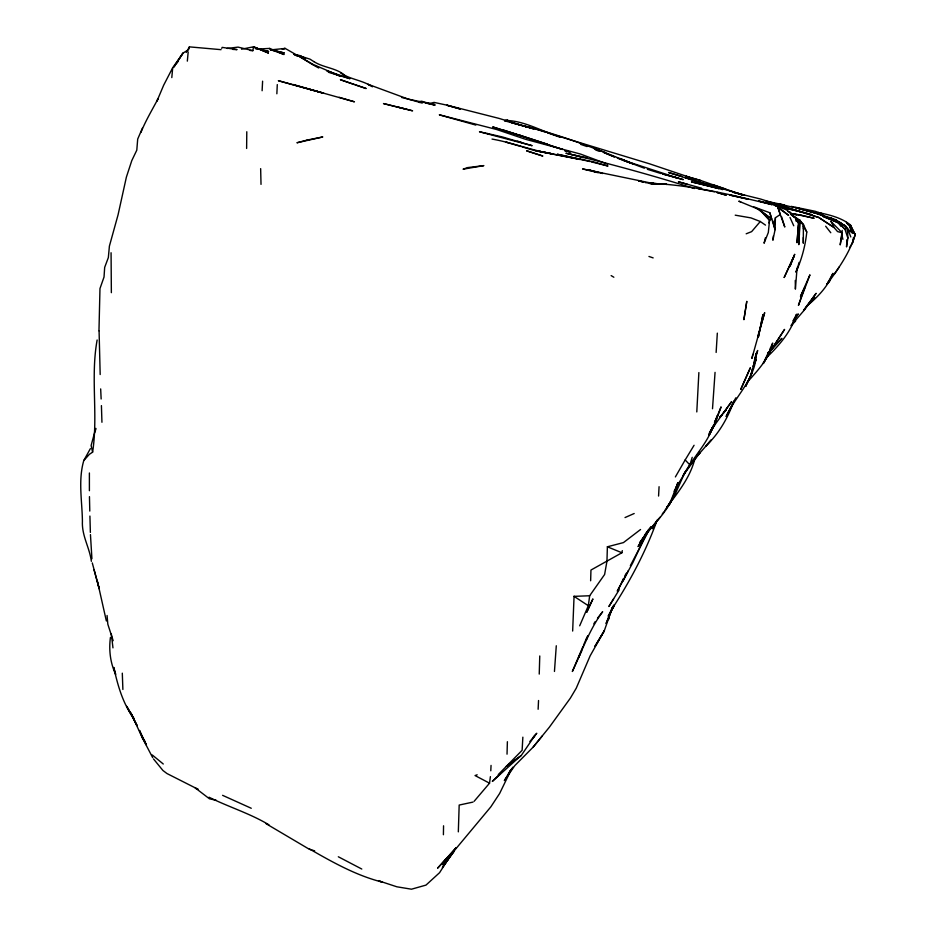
<?xml version="1.0" encoding="UTF-8"?>
<svg xmlns="http://www.w3.org/2000/svg" width="936" height="936" viewBox="0 0 936 936"><rect width="100%" height="100%" fill="white"/><g stroke="black" fill="none" stroke-linecap="round" stroke-linejoin="round"><path stroke-width="1.4" d="M98.97 330.736L99.977 288.545L104.025 277.044L104.68 267.368L108.342 257.599L109.395 246.133L118.065 214.8L126.395 177.068L131.789 160.606L136.796 150.158L137.697 139.078L142.424 128.138M111.068 252.743L111.361 292.675M803.334 237.463L803.299 243.208L803.404 224.535L799.707 220.054L790.534 214.239M803.38 228.84L803.404 224.535L791.236 214.484L793.12 216.438M246.624 148.461L246.788 131.742M443.407 834.725L443.559 825.798M574.072 596.138L572.656 631.051M507.031 754.17L507.382 741.71M590.253 170.785L582.566 168.913L653.737 183.631L651.292 183.304L666.865 184.369L650.45 183.327C691.762 184.954 732.303 195.109 772.294 204.727L758.616 200.983L773.44 204.399L777.395 206.423L778.296 207.827L780.191 214.59L775.406 217.725L775.078 229.683L772.879 240.224L773.358 236.001M539.23 674.084L539.768 655.972M640.552 529.519L623.446 542.599L607.382 546.788L606.961 561.179L604.621 574.482L589.668 595.752L588.334 605.721L579.688 625.798M590.639 580.776L590.955 570.047L621.902 552.766L622.311 550.637M522.861 737.17L522.124 750.298L498.268 774.575M458.324 831.858L459.178 805.065L473.019 802.082M276.857 93.787L277.29 84.591M538.13 709.266L538.539 700.514M846.893 239.686L846.53 246.905L847.887 238.142L847.454 228.127L850.801 236.948M847.314 231.016L847.454 228.127M262.115 90.733L262.606 81.175M490.792 770.796L491.049 765.414M696.793 411.934L698.876 372.575M658.57 496.045L659.073 486.708M715.057 372.376L712.507 408.74M716.134 352.439L717.327 333.146M110.448 637.357C108.728 649.935 110.272 662.852 115.678 674.4L113.794 667.45C117.749 685.585 122.944 703.872 134.176 718.988L126.723 706.329L137.124 725.646L130.923 713.021L142.272 737.697L144.671 740.821M556.288 645.77L554.451 671.451M798.431 224.511L797.027 242.588L798.431 224.511L799.367 234.655L798.806 244.659L799.73 223.259L795.319 217.421L796.255 221.399M171.803 77.594L172.704 67.72L183.011 53.083L188.546 49.702L189.411 46.87L221.06 49.666M187.329 61.132L188.194 51.889M97.133 340.002C90.371 377.22 98.303 415.034 92.606 452.158L89.423 454.288L83.784 460.547C78.027 480.25 82.157 501.076 82.415 521.212C81.666 535.743 89.575 547.443 91.365 561.319M740.715 201.919L738.82 201.193L760.207 209.98L769.567 220.252L768.327 232.502L764.068 243.243L765.355 237.838M774.61 224.757L775.406 217.725M803.404 224.535L806.773 232.011C805.37 245.829 801.661 259.553 795.916 272.212L797.671 266.631M474.131 801.31L489.54 783.186L490.394 776.623M842.224 230.42L840.2 244.916L842.236 232.83L830.981 221.504M95.238 431.683L95.764 428.36L91.12 445.489L92.606 452.158M250.041 50.474L252.837 50.661L253.609 46.8L268.328 53.013L253.609 46.8L241.535 49.21M849.549 247.572L852.427 243.103L853.48 237.569M752.848 354.381L751.889 358.43L764.677 312.647L757.715 336.644M768.924 222.967L769.567 220.252L771.592 218.965L769.848 212.753L753.609 206.809M752.474 368.644L751.082 374.306L757.657 350.485L754.966 358.359M753.866 362.981L756.3 353.083C756.054 378.436 736.07 395.132 726.137 416.532L733.976 400.807M799.075 262.408L796.875 270.516L795.389 289.13L795.261 280.437M140.903 132.479C145.618 120.744 152.275 109.652 158.254 98.397L156.967 101.065L163.683 85.176L172.704 67.72M692.219 457.318L689.879 464.923L676.365 487.059L677.676 483.151M511.103 769.521L504.364 780.565L514.847 765.566L533.075 747.197L549.374 727.19L570.352 698.162L576.237 688.229L590.16 655.808L604.293 630.782L612.448 607.534M608.681 619.269L608.95 618.45M694.629 459.705C689.855 477.91 677.839 492.792 666.631 507.452M677.512 483.853C673.417 504.75 658.488 519.492 645.033 534.69L648.238 530.56L639.51 543.055L651.058 526.945M852.427 243.103L855.223 234.585L850.321 224.815C841.136 217.597 829.378 214.777 818.122 212.542L822.65 213.923L815.186 211.279L791.177 206.365M677.98 482.894L673.569 495.869L669.38 504.586L677.98 482.894L674.961 491.646L677.957 483.725L674.084 491.365M850.567 229.999L850.321 227.132L855.223 234.585C849.666 252.954 838.328 268.854 827.085 284.17L832.9 273.359C827.763 286.919 817.397 297.356 806.434 306.4L814.659 297.192L803.521 310.448L816.098 293.319L804.164 310.249L790.932 325.681M714.741 424.476L708.856 435.404L714.741 424.476L721.083 406.879L715.361 420.732M746.589 383.105C757.048 370.972 768.959 359.365 772.68 343.067L769.755 349.42M612.39 607.464L606.083 623.575L613.852 605.054L608.201 616.262L614.074 606.013L612.074 608.88C630.045 581.197 645.77 551.725 656.967 520.615M587.785 635.918L586.31 639.616L587.855 635.883M583.023 646.413L572.341 671.486C581.935 651.316 589.224 629.811 602.655 611.711L597.496 618.205M715.338 420.943L717.889 414.753M733.859 401.31C727.74 418.135 718.778 434 705.545 446.261L711.231 439.99L698.233 454.873L700.116 452.509L682.882 475.593M709.722 433.824L713.103 425.962C708.435 440.762 697.776 451.983 689.879 464.923L685.175 459.939L694.079 445.279M583.549 645.161L586.93 637.369M713.583 425.225L715.981 421.703L711.091 430.209L712.214 427.635M714.472 422.499L717.842 414.8M620.369 585.117L617.28 591.189L632.806 562.723L646.952 532.49M711.091 430.209L712.308 427.565M620.977 583.9L623.47 578.471M586.79 612.156L592.909 598.923L586.755 612.121M768.374 354.522L763.308 363.414L768.585 351.971M221.738 48.344L222.195 47.385L237.077 49.608L232.865 49.409M579.981 654.369L578.53 657.411L581.712 650.812M753.012 366.233L756.159 359.67L754.252 363.344M650.578 527.05L630.361 565.672M685.117 471.896L674.353 496.068L664.958 510.331M793.435 320.475L796.559 314.215C791.236 331.882 778.658 346.098 765.554 358.558M623.025 581.116L628.337 570.644M511.044 769.965L499.637 793.471L490.815 806.879L446.343 860.219L454.299 850.859L443.173 866.245L451.246 854.404M624.85 575.909L626.231 573.347M656.897 520.463L652.427 528.711L657.68 519.48M763.308 363.414L773.077 346.706L767.777 353.223M83.784 460.547L90.371 448.636M186.276 52.439L189.411 46.87M649.327 529.39L642.096 541.991L644.705 537.475M675.382 476.927L685.175 459.939M734.538 400.128L735.907 397.777M799.625 208.623L798.946 208.435L822.896 215.081L794.98 207.535L817.315 213.478L835.579 219.621L846.413 226.793L844.962 229.261L847.887 238.142M695.331 458.5L698.174 453.679M708.95 433.707L710.377 431.367M613.595 598.888L608.903 606.505L619.234 589.715M648.683 529.25L638.071 546.612L643.664 537.264L659.985 517.257M593.798 623.856L595.214 621.574M683.654 474.365L689.82 464.595M175.231 64.993L173.932 67.041L183.011 53.083L175.886 63.964L177.84 61.881M511.278 769.38L508.47 773.744L512.87 767.146M666.818 507.663L674.353 496.068L668.772 504.317M454.182 851.163L442.389 867.52M834.362 274.108L839.335 266.807M792.944 321.844L798.291 313.923L793.155 320.557M662.267 514.098L663.788 511.98M697.624 454.44L699.18 452.334M444.12 864.454L448.473 858.628L439.581 872.68L425.985 885.105L411.477 889.2L396.852 886.79L378.53 880.764L382.438 882.157C356.288 875.605 332.491 862.161 309.266 848.835M269.732 48.415L270.387 49.479L284.099 54.522L269.732 48.415L256.031 49.14M709.897 431.683L731.578 401.684L723.341 413.092L726.371 409.629L719.971 416.941M533.075 747.197L542.318 735.907M828.196 282.532L830.092 280.25L828.103 282.309M532.654 738.2L536.773 733.251L529.87 741.511M826.804 284.181L830.092 280.25M765.496 225.12L760.289 221.516L751.643 231.625L746.179 233.801M768.117 353.176L781.876 338.364L769.088 352.041M533.227 737.416L535.029 735.31L521.024 755.832L506.329 766.292L520.58 755.937L492.313 781.396L500.116 773.897M456.136 847.911L437.744 868.011L456.136 847.911L441.792 864.244L450.707 854.1M720.123 417.035L722.007 414.976L719.983 416.871M450.497 855.41L452.334 853.702L450.146 855.516M625.026 517.561L634.187 513.513M477.173 774.797L475.055 775.558L489.54 783.186M428.863 103.756L434.047 102.398L447.139 105.206L498.865 118.357L533.543 128.875L511.571 122.604L525.412 126.43M504.89 120.475C524.581 120.299 542.599 132.222 561.53 137.054M282.356 49.093L285.176 48.415L312.87 64.303L340.564 76.296L326.816 70.797L349.97 78.706L328.372 72.259M282.333 49.117L285.176 48.415L270.574 49.9L284.333 52.978L270.387 49.479M418.907 101.802L421.574 101.193L435.1 105.195L425.517 102.972M505.042 120.779L507.839 120.171L505.206 120.627M419.281 102.48L422.042 102.047L408.623 99.204L422.253 103.089M227.144 48.438L238.06 47.116L252.837 50.661M589.668 595.752L574.072 596.361L588.334 605.721M295.811 55.294L299.906 55.563L305.522 58.757L300.245 56.031L310.027 59.167L313.923 61.682M295.706 55.446L299.754 55.786L294.232 54.463M649.912 183.503L658.125 184.205M787.831 211.513L789.563 211.665L791.868 213.724L793.74 217.047M649.654 183.468L658.031 184.193L645.208 182.578M263.063 50.556L268.655 51.457L254.452 47.642M422.744 102.246L434.69 104.294M766.022 201.135L784.204 204.949M735.228 215.175L750.953 217.889L760.289 221.516M535.38 150.766L580.168 159.448L536.55 150.79L552.135 153.82C531.718 150.485 512.413 142.611 492.032 139.078M534.702 150.509L550.087 153.328M714.402 191.775L698.291 188.709M772.024 203.323L782.718 205.393L771.837 203.276M774.388 204.025L786.532 206.458M507.441 142.459L506.083 142.178L520.779 146.461M586.919 157.798L565.917 153.235C609.149 163.391 652.018 175.301 694.418 188.534M487.41 133.52L502.538 136.995L532.128 145.688L479.478 131.765L487.621 133.567M510.693 122.441L523.879 126.044C560.746 134.737 596.127 148.754 631.086 163.156L617.315 158.149M216.169 800.257L209.43 798.782L195.051 787.761L166.994 773.557L162.922 770.48L153.527 758.967M783.409 207.031L798.548 210.998M591.622 171.101L598.49 172.657M793.283 207.394L779.641 204.013M406.879 109.395L383.491 103.568L412.6 110.822L398.069 107.137M703.474 184.708L691.435 181.888L718.988 188.627L703.474 184.708L705.182 185.117M523.879 126.044L534.713 128.63L522.779 125.693L533.204 128.361M591.248 161.846L608.002 166.035L593.752 161.975L557.224 154.229L589.949 161.53M564.7 150.825L566.28 151.199M504.551 120.849L510.178 122.242M401.567 97.449L408.108 99.064L368.035 84.298L370.235 85.644M792.23 213.923L796.559 215.023M293.377 84.521L323.774 93.261L278.355 80.707L322.686 92.968M268.971 824.827C250.064 813.466 228.747 807.031 209.044 797.226M602.702 173.523L588.112 169.65L597.308 172.575M798.08 210.869L812.436 214.707M571.019 154.405L583.175 157.657M842.236 232.83L837.556 231.578L834.058 227.518L818.672 217.421L760.5 199.017L732.818 192.161L744.682 195.25L698.595 181.783L709.745 185.504L685.035 177.536M308.693 89.014L354.44 101.813L339.16 97.309M687.317 184.24L678.424 181.806L701.544 188.194M675.148 177.36L683.292 179.63L662.512 173.944L678.097 178.168L622.241 159.916L644.389 168.199M700.935 180.578L686.252 176.331L700.935 180.578L743.547 195.367M793.962 209.793L818.672 217.421L834.058 227.518L831.098 221.586M503.872 130.186L521.001 135.72L492.687 126.91L562.559 149.468L520.276 135.404L547.677 144.261M296.689 55.575L299.368 56.335L293.904 54.311M725.938 195.086L716.917 192.453L726.149 195.191M522.101 146.858L534.046 150.368M688.908 177.079L649.444 163.777L562.571 137.416M682.274 176.588L668.538 172.493L707.721 184.942M548.59 133.123L547.759 132.877L560.067 137.264M314.66 850.859L309.301 849.256L266.07 823.703M196.034 788.58L197.964 789.165M647.384 169.311L661.05 173.558M475.851 125.085L439.312 114.812L496.595 129.496L525.646 139.324L580.449 154.042L607.581 164.139M718.591 188.37L722.615 189.645M546.378 132.432L535.439 128.957M709.043 185.351L713.173 186.662M517.526 141.172L521.808 142.564M569.954 152.065L565.859 150.719L569.954 152.194M355.727 85.047L366.175 88.522L340.411 79.712L354.416 84.614M725.845 189.107L712.787 184.696M813.138 212.285L830.758 218.755M580.648 144.355L587.071 146.554M648.94 256.464L653.152 257.903M729.202 190.476L742.892 195.191M605.264 152.521L593.681 148.297L594.851 148.742M293.846 54.323L299.274 56.359L313.256 65.04M595.483 149.854L599.251 151.351M613.981 156.698L603.954 152.568L614.636 157.037M607.382 546.788L621.902 552.766M839.101 223.084L823.06 216.427L839.101 223.084L844.962 229.261L835.579 219.621L841.054 226.418M251.257 808.271L222.592 795.331M313.829 61.554C323.762 68.082 337.393 67.802 345.77 76.331M195.051 787.761L197.636 788.896M361.787 869.041L338.317 856.768M838.539 222.312L845.582 225.787M340.833 73.148C350.579 79.572 362.875 80.297 372.423 86.802M833.613 219.492L831.098 218.182L833.707 219.621M836.14 220.802L842.435 224.078M837.135 221.352L831.098 218.182L837.17 221.352M314.356 65.637L318.755 68M838.785 222.487L846.413 226.793M611.138 275.605L613.852 277.243M840.867 223.014L838.492 221.504L842.856 225.143M755.563 207.511L771.592 218.965L759.505 209.699L769.567 220.252M775.78 206.084L773.44 204.399L786.977 210.144L791.306 214.192M778.12 207.769L788.65 215.362L777.395 206.423L784.789 227.027L781.501 216.532M152.252 754.954L163.274 764.01M846.121 227.869L852.661 233.333L850.321 227.132M795.951 219.352L799.73 223.259L799.367 234.655L798.747 231.999M849.9 226.524L846.425 222.335L848.028 224.558M825.657 226.208L830.782 232.748M849.631 226.781L855.223 234.585M800.233 220.791L799.707 220.054L801.824 223.645M803.24 226.032L806.773 232.011M152.685 757.657L142.6 738.364L139.522 730.443L146.402 744.892L141.757 736.304M795.319 217.421L798.197 223.365M853.714 232.186L850.321 224.815L850.637 227.624M789.996 217.444L793.74 225.775M113.162 640.692L107.827 624.242L107.067 615.49M769.848 212.753L775.078 229.683L772.738 220.767M92.278 562.922L99.228 588.803L94.068 569.884M841.955 235.287L842.903 239.359M97.426 581.268L106.353 620.966M111.314 633.836L112.963 647.864M91.927 558.745L90.453 534.608M100.667 388.908L101.147 398.993M100.175 374.529L99.087 331.122M122.3 673.171L122.885 689.469M101.416 405.616L101.942 422.265M89.914 516.052L90.371 532.432M260.653 168.632L261.015 184.369M89.458 496.653L89.786 511.079M89.388 472.972L89.4 490.71M746.776 301.462L743.909 319.562L746.776 301.462M762.887 314.894L758.452 336.703L762.887 314.894M802.14 294.536L798.443 305.358L809.944 274.821L800.479 296.408L805.299 286.252L802.14 294.536M794.664 254.416L790.124 265.941L794.664 254.416M750.333 367.86L740.762 389.376L750.333 367.86M794.032 256.101L784.204 277.454L794.032 256.101M751.783 373.183L745.688 386.369L751.783 373.183M604.293 630.782L595.015 646.25L604.293 630.782M784.52 329.484L771.463 349.537L784.52 329.484M795.553 320.966L791.563 324.839L795.553 320.966M467.59 167.602L463.074 169.182L483.865 165.614L467.59 167.602M307.055 140.084L296.934 142.775L322.803 136.96L307.055 140.084M801.766 215.315L793.798 213.911L814.156 218.263L801.766 215.315M748.098 199.181L730.033 195.109L748.098 199.181M793.623 210.05L778.822 206.599L800.97 211.875L793.623 210.05M643.172 182.017L638.586 180.8L643.172 182.017M460.114 108.974L446.811 105.218L460.126 108.986M633.637 164.104L619.901 158.535L633.637 164.104M542.669 155.996L526.734 150.848L542.669 155.996"/></g></svg>
